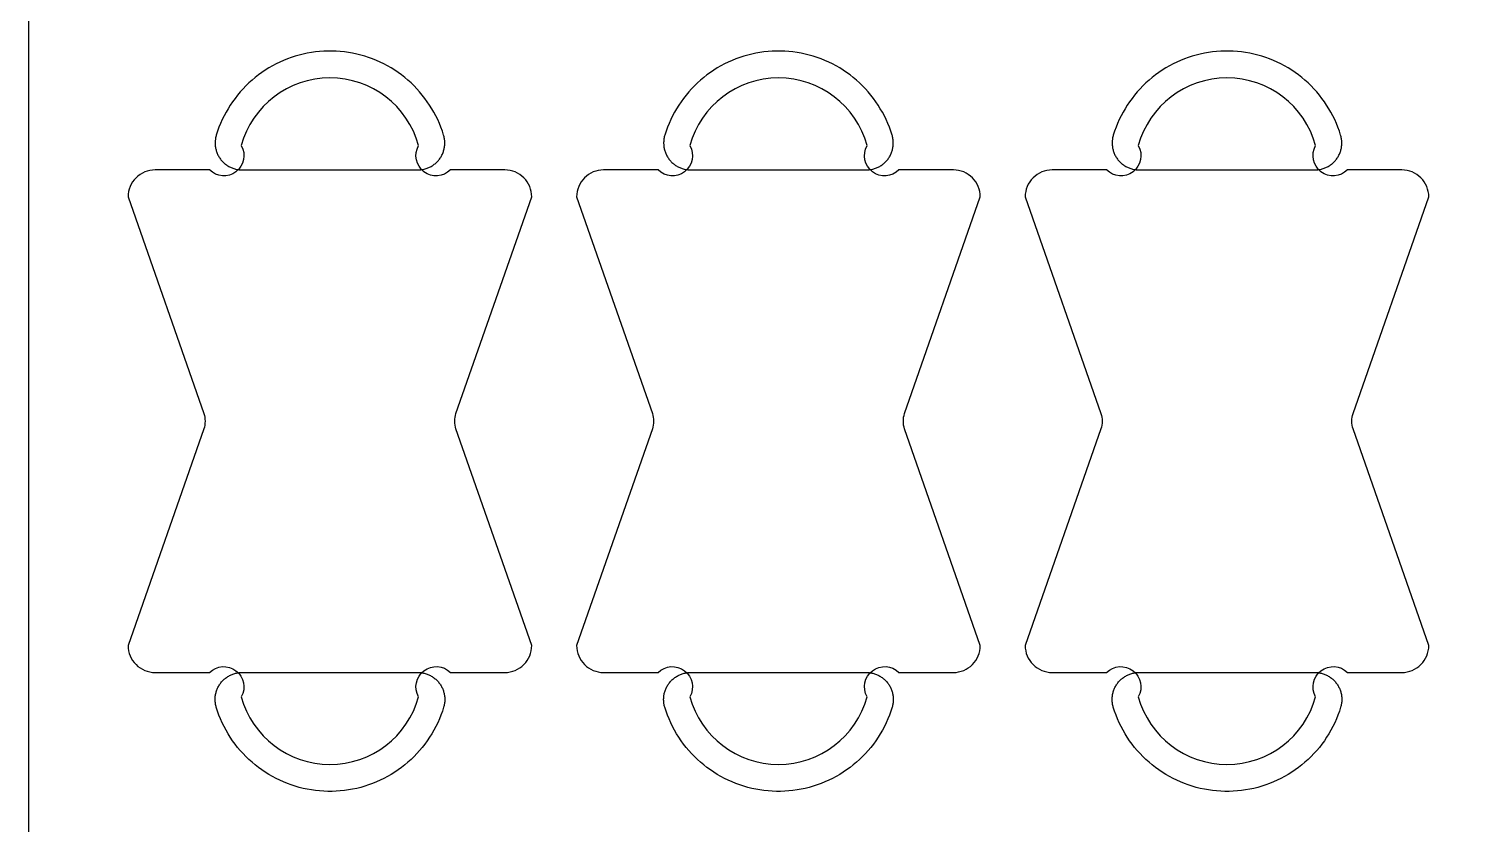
# Model space of a CAD drawing. Extents: x 0 to 2440, y -2 to 1220.
# Drawn here: x 0 to 318.4, y 345.1 to 522.5 of the extents above; entities that cross this region are included whole.
import ezdxf

# ---------------------------------------------------------------- set-up
doc = ezdxf.new("R2010")
doc.units = 0
for name, color, linetype in [('0_SHEET_SPRUCEPLY_2440X122', 1, 'CONTINUOUS'), ('4_ANYTOOL_CUTTHROUGH_OUTSI', 5, 'CONTINUOUS'), ('5_ANYTOOL_HALF_MILL_9MM_IN', 3, 'CONTINUOUS')]:
    doc.layers.add(name, color=color, linetype=linetype)

msp = doc.modelspace()

# ---------------------------------------------------------------- linework, layer by layer
at = {"layer": '0_SHEET_SPRUCEPLY_2440X122'}
msp.add_lwpolyline([(0, 1220), (0, 0), (2440, 0), (2440, 1220)], close=True, dxfattribs=at)
at = {"layer": '4_ANYTOOL_CUTTHROUGH_OUTSI'}
for points in [[(94.07, 379), (106.2, 379, 0.414214), (112.2, 385), (95.3, 433.28, -0.146089), (95.3, 436.72), (112.2, 485, 0.414214), (106.2, 491), (94.07, 491, -0.874623), (86.97, 496.41, 0.763104), (47.43, 496.41, -0.874623), (40.34, 491), (28.2, 491, 0.414214), (22.2, 485), (39.1, 436.72, -0.146089), (39.1, 433.28), (22.2, 385, 0.414214), (28.2, 379), (40.34, 379, -0.874623), (47.43, 373.59, 0.763104), (86.97, 373.59, -0.874623)], [(194.07, 379), (206.2, 379, 0.414214), (212.2, 385), (195.3, 433.28, -0.146089), (195.3, 436.72), (212.2, 485, 0.414214), (206.2, 491), (194.07, 491, -0.874623), (186.97, 496.41, 0.763104), (147.43, 496.41, -0.874623), (140.34, 491), (128.2, 491, 0.414214), (122.2, 485), (139.1, 436.72, -0.146089), (139.1, 433.28), (122.2, 385, 0.414214), (128.2, 379), (140.34, 379, -0.874623), (147.43, 373.59, 0.763104), (186.97, 373.59, -0.874623)], [(294.07, 379), (306.2, 379, 0.414214), (312.2, 385), (295.3, 433.28, -0.146089), (295.3, 436.72), (312.2, 485, 0.414214), (306.2, 491), (294.07, 491, -0.874623), (286.97, 496.41, 0.763104), (247.43, 496.41, -0.874623), (240.34, 491), (228.2, 491, 0.414214), (222.2, 485), (239.1, 436.72, -0.146089), (239.1, 433.28), (222.2, 385, 0.414214), (228.2, 379), (240.34, 379, -0.874623), (247.43, 373.59, 0.763104), (286.97, 373.59, -0.874623)]]:
    msp.add_lwpolyline(points, format="xyb", close=True, dxfattribs=at)
at = {"layer": '5_ANYTOOL_HALF_MILL_9MM_IN'}
for points in [[(41.86, 498.76), (41.8, 498.56), (41.75, 498.36), (41.71, 498.15), (41.67, 497.95), (41.65, 497.74), (41.62, 497.54), (41.61, 497.33), (41.6, 497.12), (41.6, 496.91), (41.61, 496.71), (41.62, 496.5), (41.64, 496.29), (41.67, 496.09), (41.7, 495.88), (41.75, 495.68), (41.8, 495.48), (41.85, 495.28), (41.91, 495.08), (41.98, 494.89), (42.06, 494.69), (42.14, 494.5), (42.23, 494.32), (42.33, 494.13), (42.43, 493.95), (42.54, 493.77), (42.66, 493.6), (42.78, 493.43), (42.9, 493.27), (43.03, 493.11), (43.17, 492.95), (43.31, 492.8), (43.46, 492.65), (43.61, 492.51), (43.77, 492.38), (43.93, 492.25), (44.1, 492.13), (44.27, 492.01), (44.45, 491.9), (44.62, 491.79), (44.81, 491.69), (44.99, 491.6), (45.18, 491.51), (45.37, 491.43), (45.57, 491.36), (45.76, 491.29), (45.96, 491.23), (46.16, 491.18), (46.36, 491.13), (46.57, 491.09), (46.77, 491.06), (46.98, 491.03), (47.18, 491.01), (47.39, 491), (47.6, 491), (86.8, 491), (87.01, 491), (87.22, 491.01), (87.43, 491.03), (87.63, 491.06), (87.84, 491.09), (88.04, 491.13), (88.24, 491.18), (88.44, 491.23), (88.64, 491.29), (88.84, 491.36), (89.03, 491.43), (89.22, 491.51), (89.41, 491.6), (89.6, 491.69), (89.78, 491.79), (89.96, 491.9), (90.13, 492.01), (90.3, 492.13), (90.47, 492.25), (90.63, 492.38), (90.79, 492.51), (90.94, 492.65), (91.09, 492.8), (91.23, 492.95), (91.37, 493.11), (91.5, 493.27), (91.63, 493.43), (91.75, 493.6), (91.86, 493.77), (91.97, 493.95), (92.07, 494.13), (92.17, 494.32), (92.26, 494.5), (92.34, 494.69), (92.42, 494.89), (92.49, 495.08), (92.55, 495.28), (92.61, 495.48), (92.66, 495.68), (92.7, 495.88), (92.73, 496.09), (92.76, 496.29), (92.78, 496.5), (92.8, 496.71), (92.8, 496.91), (92.8, 497.12), (92.79, 497.33), (92.78, 497.54), (92.76, 497.74), (92.73, 497.95), (92.69, 498.15), (92.65, 498.36), (92.6, 498.56), (92.54, 498.76), (92.26, 499.64), (91.94, 500.5), (91.59, 501.36), (91.22, 502.21), (90.81, 503.04), (90.38, 503.85), (89.91, 504.65), (89.42, 505.44), (88.91, 506.21), (88.36, 506.95), (87.79, 507.68), (87.2, 508.39), (86.58, 509.08), (85.94, 509.74), (85.27, 510.38), (84.58, 511), (83.87, 511.6), (83.15, 512.17), (82.4, 512.71), (81.63, 513.23), (80.85, 513.72), (80.05, 514.18), (79.23, 514.61), (78.4, 515.02), (77.55, 515.39), (76.7, 515.74), (75.83, 516.06), (74.95, 516.34), (74.06, 516.6), (73.16, 516.82), (72.26, 517.01), (71.35, 517.17), (70.43, 517.3), (69.51, 517.4), (68.59, 517.46), (67.66, 517.5), (66.74, 517.5), (65.81, 517.46), (64.89, 517.4), (63.97, 517.3), (63.06, 517.17), (62.15, 517.01), (61.24, 516.82), (60.34, 516.6), (59.46, 516.34), (58.58, 516.06), (57.71, 515.74), (56.85, 515.39), (56, 515.02), (55.17, 514.61), (54.36, 514.18), (53.56, 513.72), (52.77, 513.23), (52.01, 512.71), (51.26, 512.17), (50.53, 511.6), (49.82, 511), (49.13, 510.38), (48.47, 509.74), (47.82, 509.08), (47.21, 508.39), (46.61, 507.68), (46.04, 506.95), (45.5, 506.21), (44.98, 505.44), (44.49, 504.65), (44.03, 503.85), (43.59, 503.04), (43.19, 502.21), (42.81, 501.36), (42.46, 500.5), (42.15, 499.64)], [(141.86, 498.76), (141.8, 498.56), (141.75, 498.36), (141.71, 498.15), (141.67, 497.95), (141.65, 497.74), (141.62, 497.54), (141.61, 497.33), (141.6, 497.12), (141.6, 496.91), (141.61, 496.71), (141.62, 496.5), (141.64, 496.29), (141.67, 496.09), (141.7, 495.88), (141.75, 495.68), (141.8, 495.48), (141.85, 495.28), (141.91, 495.08), (141.98, 494.89), (142.06, 494.69), (142.14, 494.5), (142.23, 494.32), (142.33, 494.13), (142.43, 493.95), (142.54, 493.77), (142.66, 493.6), (142.78, 493.43), (142.9, 493.27), (143.03, 493.11), (143.17, 492.95), (143.31, 492.8), (143.46, 492.65), (143.61, 492.51), (143.77, 492.38), (143.93, 492.25), (144.1, 492.13), (144.27, 492.01), (144.45, 491.9), (144.62, 491.79), (144.81, 491.69), (144.99, 491.6), (145.18, 491.51), (145.37, 491.43), (145.57, 491.36), (145.76, 491.29), (145.96, 491.23), (146.16, 491.18), (146.36, 491.13), (146.57, 491.09), (146.77, 491.06), (146.98, 491.03), (147.18, 491.01), (147.39, 491), (147.6, 491), (186.8, 491), (187.01, 491), (187.22, 491.01), (187.43, 491.03), (187.63, 491.06), (187.84, 491.09), (188.04, 491.13), (188.24, 491.18), (188.44, 491.23), (188.64, 491.29), (188.84, 491.36), (189.03, 491.43), (189.22, 491.51), (189.41, 491.6), (189.6, 491.69), (189.78, 491.79), (189.96, 491.9), (190.13, 492.01), (190.3, 492.13), (190.47, 492.25), (190.63, 492.38), (190.79, 492.51), (190.94, 492.65), (191.09, 492.8), (191.23, 492.95), (191.37, 493.11), (191.5, 493.27), (191.63, 493.43), (191.75, 493.6), (191.86, 493.77), (191.97, 493.95), (192.07, 494.13), (192.17, 494.32), (192.26, 494.5), (192.34, 494.69), (192.42, 494.89), (192.49, 495.08), (192.55, 495.28), (192.61, 495.48), (192.66, 495.68), (192.7, 495.88), (192.73, 496.09), (192.76, 496.29), (192.78, 496.5), (192.8, 496.71), (192.8, 496.91), (192.8, 497.12), (192.79, 497.33), (192.78, 497.54), (192.76, 497.74), (192.73, 497.95), (192.69, 498.15), (192.65, 498.36), (192.6, 498.56), (192.54, 498.76), (192.26, 499.64), (191.94, 500.5), (191.59, 501.36), (191.22, 502.21), (190.81, 503.04), (190.38, 503.85), (189.91, 504.65), (189.42, 505.44), (188.91, 506.21), (188.36, 506.95), (187.79, 507.68), (187.2, 508.39), (186.58, 509.08), (185.94, 509.74), (185.27, 510.38), (184.58, 511), (183.87, 511.6), (183.15, 512.17), (182.4, 512.71), (181.63, 513.23), (180.85, 513.72), (180.05, 514.18), (179.23, 514.61), (178.4, 515.02), (177.55, 515.39), (176.7, 515.74), (175.83, 516.06), (174.95, 516.34), (174.06, 516.6), (173.16, 516.82), (172.26, 517.01), (171.35, 517.17), (170.43, 517.3), (169.51, 517.4), (168.59, 517.46), (167.66, 517.5), (166.74, 517.5), (165.81, 517.46), (164.89, 517.4), (163.97, 517.3), (163.06, 517.17), (162.15, 517.01), (161.24, 516.82), (160.34, 516.6), (159.46, 516.34), (158.58, 516.06), (157.71, 515.74), (156.85, 515.39), (156, 515.02), (155.17, 514.61), (154.36, 514.18), (153.56, 513.72), (152.77, 513.23), (152.01, 512.71), (151.26, 512.17), (150.53, 511.6), (149.82, 511), (149.13, 510.38), (148.47, 509.74), (147.82, 509.08), (147.21, 508.39), (146.61, 507.68), (146.04, 506.95), (145.5, 506.21), (144.98, 505.44), (144.49, 504.65), (144.03, 503.85), (143.59, 503.04), (143.19, 502.21), (142.81, 501.36), (142.46, 500.5), (142.15, 499.64)], [(241.86, 498.76), (241.8, 498.56), (241.75, 498.36), (241.71, 498.15), (241.67, 497.95), (241.65, 497.74), (241.62, 497.54), (241.61, 497.33), (241.6, 497.12), (241.6, 496.91), (241.61, 496.71), (241.62, 496.5), (241.64, 496.29), (241.67, 496.09), (241.7, 495.88), (241.75, 495.68), (241.8, 495.48), (241.85, 495.28), (241.91, 495.08), (241.98, 494.89), (242.06, 494.69), (242.14, 494.5), (242.23, 494.32), (242.33, 494.13), (242.43, 493.95), (242.54, 493.77), (242.66, 493.6), (242.78, 493.43), (242.9, 493.27), (243.03, 493.11), (243.17, 492.95), (243.31, 492.8), (243.46, 492.65), (243.61, 492.51), (243.77, 492.38), (243.93, 492.25), (244.1, 492.13), (244.27, 492.01), (244.45, 491.9), (244.62, 491.79), (244.81, 491.69), (244.99, 491.6), (245.18, 491.51), (245.37, 491.43), (245.57, 491.36), (245.76, 491.29), (245.96, 491.23), (246.16, 491.18), (246.36, 491.13), (246.57, 491.09), (246.77, 491.06), (246.98, 491.03), (247.18, 491.01), (247.39, 491), (247.6, 491), (286.8, 491), (287.01, 491), (287.22, 491.01), (287.43, 491.03), (287.63, 491.06), (287.84, 491.09), (288.04, 491.13), (288.24, 491.18), (288.44, 491.23), (288.64, 491.29), (288.84, 491.36), (289.03, 491.43), (289.22, 491.51), (289.41, 491.6), (289.6, 491.69), (289.78, 491.79), (289.96, 491.9), (290.13, 492.01), (290.3, 492.13), (290.47, 492.25), (290.63, 492.38), (290.79, 492.51), (290.94, 492.65), (291.09, 492.8), (291.23, 492.95), (291.37, 493.11), (291.5, 493.27), (291.63, 493.43), (291.75, 493.6), (291.86, 493.77), (291.97, 493.95), (292.07, 494.13), (292.17, 494.32), (292.26, 494.5), (292.34, 494.69), (292.42, 494.89), (292.49, 495.08), (292.55, 495.28), (292.61, 495.48), (292.66, 495.68), (292.7, 495.88), (292.73, 496.09), (292.76, 496.29), (292.78, 496.5), (292.8, 496.71), (292.8, 496.91), (292.8, 497.12), (292.79, 497.33), (292.78, 497.54), (292.76, 497.74), (292.73, 497.95), (292.69, 498.15), (292.65, 498.36), (292.6, 498.56), (292.54, 498.76), (292.26, 499.64), (291.94, 500.5), (291.59, 501.36), (291.22, 502.21), (290.81, 503.04), (290.38, 503.85), (289.91, 504.65), (289.42, 505.44), (288.91, 506.21), (288.36, 506.95), (287.79, 507.68), (287.2, 508.39), (286.58, 509.08), (285.94, 509.74), (285.27, 510.38), (284.58, 511), (283.87, 511.6), (283.15, 512.17), (282.4, 512.71), (281.63, 513.23), (280.85, 513.72), (280.05, 514.18), (279.23, 514.61), (278.4, 515.02), (277.55, 515.39), (276.7, 515.74), (275.83, 516.06), (274.95, 516.34), (274.06, 516.6), (273.16, 516.82), (272.26, 517.01), (271.35, 517.17), (270.43, 517.3), (269.51, 517.4), (268.59, 517.46), (267.66, 517.5), (266.74, 517.5), (265.81, 517.46), (264.89, 517.4), (263.97, 517.3), (263.06, 517.17), (262.15, 517.01), (261.24, 516.82), (260.34, 516.6), (259.46, 516.34), (258.58, 516.06), (257.71, 515.74), (256.85, 515.39), (256, 515.02), (255.17, 514.61), (254.36, 514.18), (253.56, 513.72), (252.77, 513.23), (252.01, 512.71), (251.26, 512.17), (250.53, 511.6), (249.82, 511), (249.13, 510.38), (248.47, 509.74), (247.82, 509.08), (247.21, 508.39), (246.61, 507.68), (246.04, 506.95), (245.5, 506.21), (244.98, 505.44), (244.49, 504.65), (244.03, 503.85), (243.59, 503.04), (243.19, 502.21), (242.81, 501.36), (242.46, 500.5), (242.15, 499.64)], [(41.86, 371.24), (41.8, 371.44), (41.75, 371.64), (41.71, 371.85), (41.67, 372.05), (41.65, 372.26), (41.62, 372.46), (41.61, 372.67), (41.6, 372.88), (41.6, 373.09), (41.61, 373.29), (41.62, 373.5), (41.64, 373.71), (41.67, 373.91), (41.7, 374.12), (41.75, 374.32), (41.8, 374.52), (41.85, 374.72), (41.91, 374.92), (41.98, 375.11), (42.06, 375.31), (42.14, 375.5), (42.23, 375.68), (42.33, 375.87), (42.43, 376.05), (42.54, 376.23), (42.66, 376.4), (42.78, 376.57), (42.9, 376.73), (43.03, 376.89), (43.17, 377.05), (43.31, 377.2), (43.46, 377.35), (43.61, 377.49), (43.77, 377.62), (43.93, 377.75), (44.1, 377.87), (44.27, 377.99), (44.45, 378.1), (44.62, 378.21), (44.81, 378.31), (44.99, 378.4), (45.18, 378.49), (45.37, 378.57), (45.57, 378.64), (45.76, 378.71), (45.96, 378.77), (46.16, 378.82), (46.36, 378.87), (46.57, 378.91), (46.77, 378.94), (46.98, 378.97), (47.18, 378.99), (47.39, 379), (47.6, 379), (86.8, 379), (87.01, 379), (87.22, 378.99), (87.43, 378.97), (87.63, 378.94), (87.84, 378.91), (88.04, 378.87), (88.24, 378.82), (88.44, 378.77), (88.64, 378.71), (88.84, 378.64), (89.03, 378.57), (89.22, 378.49), (89.41, 378.4), (89.6, 378.31), (89.78, 378.21), (89.96, 378.1), (90.13, 377.99), (90.3, 377.87), (90.47, 377.75), (90.63, 377.62), (90.79, 377.49), (90.94, 377.35), (91.09, 377.2), (91.23, 377.05), (91.37, 376.89), (91.5, 376.73), (91.63, 376.57), (91.75, 376.4), (91.86, 376.23), (91.97, 376.05), (92.07, 375.87), (92.17, 375.68), (92.26, 375.5), (92.34, 375.31), (92.42, 375.11), (92.49, 374.92), (92.55, 374.72), (92.61, 374.52), (92.66, 374.32), (92.7, 374.12), (92.73, 373.91), (92.76, 373.71), (92.78, 373.5), (92.8, 373.29), (92.8, 373.09), (92.8, 372.88), (92.79, 372.67), (92.78, 372.46), (92.76, 372.26), (92.73, 372.05), (92.69, 371.85), (92.65, 371.64), (92.6, 371.44), (92.54, 371.24), (92.26, 370.36), (91.94, 369.5), (91.59, 368.64), (91.22, 367.79), (90.81, 366.96), (90.38, 366.15), (89.91, 365.35), (89.42, 364.56), (88.91, 363.79), (88.36, 363.05), (87.79, 362.32), (87.2, 361.61), (86.58, 360.92), (85.94, 360.26), (85.27, 359.62), (84.58, 359), (83.87, 358.4), (83.15, 357.83), (82.4, 357.29), (81.63, 356.77), (80.85, 356.28), (80.05, 355.82), (79.23, 355.39), (78.4, 354.98), (77.55, 354.61), (76.7, 354.26), (75.83, 353.94), (74.95, 353.66), (74.06, 353.4), (73.16, 353.18), (72.26, 352.99), (71.35, 352.83), (70.43, 352.7), (69.51, 352.6), (68.59, 352.54), (67.66, 352.5), (66.74, 352.5), (65.81, 352.54), (64.89, 352.6), (63.97, 352.7), (63.06, 352.83), (62.15, 352.99), (61.24, 353.18), (60.34, 353.4), (59.46, 353.66), (58.58, 353.94), (57.71, 354.26), (56.85, 354.61), (56, 354.98), (55.17, 355.39), (54.36, 355.82), (53.56, 356.28), (52.77, 356.77), (52.01, 357.29), (51.26, 357.83), (50.53, 358.4), (49.82, 359), (49.13, 359.62), (48.47, 360.26), (47.82, 360.92), (47.21, 361.61), (46.61, 362.32), (46.04, 363.05), (45.5, 363.79), (44.98, 364.56), (44.49, 365.35), (44.03, 366.15), (43.59, 366.96), (43.19, 367.79), (42.81, 368.64), (42.46, 369.5), (42.15, 370.36)], [(141.86, 371.24), (141.8, 371.44), (141.75, 371.64), (141.71, 371.85), (141.67, 372.05), (141.65, 372.26), (141.62, 372.46), (141.61, 372.67), (141.6, 372.88), (141.6, 373.09), (141.61, 373.29), (141.62, 373.5), (141.64, 373.71), (141.67, 373.91), (141.7, 374.12), (141.75, 374.32), (141.8, 374.52), (141.85, 374.72), (141.91, 374.92), (141.98, 375.11), (142.06, 375.31), (142.14, 375.5), (142.23, 375.68), (142.33, 375.87), (142.43, 376.05), (142.54, 376.23), (142.66, 376.4), (142.78, 376.57), (142.9, 376.73), (143.03, 376.89), (143.17, 377.05), (143.31, 377.2), (143.46, 377.35), (143.61, 377.49), (143.77, 377.62), (143.93, 377.75), (144.1, 377.87), (144.27, 377.99), (144.45, 378.1), (144.62, 378.21), (144.81, 378.31), (144.99, 378.4), (145.18, 378.49), (145.37, 378.57), (145.57, 378.64), (145.76, 378.71), (145.96, 378.77), (146.16, 378.82), (146.36, 378.87), (146.57, 378.91), (146.77, 378.94), (146.98, 378.97), (147.18, 378.99), (147.39, 379), (147.6, 379), (186.8, 379), (187.01, 379), (187.22, 378.99), (187.43, 378.97), (187.63, 378.94), (187.84, 378.91), (188.04, 378.87), (188.24, 378.82), (188.44, 378.77), (188.64, 378.71), (188.84, 378.64), (189.03, 378.57), (189.22, 378.49), (189.41, 378.4), (189.6, 378.31), (189.78, 378.21), (189.96, 378.1), (190.13, 377.99), (190.3, 377.87), (190.47, 377.75), (190.63, 377.62), (190.79, 377.49), (190.94, 377.35), (191.09, 377.2), (191.23, 377.05), (191.37, 376.89), (191.5, 376.73), (191.63, 376.57), (191.75, 376.4), (191.86, 376.23), (191.97, 376.05), (192.07, 375.87), (192.17, 375.68), (192.26, 375.5), (192.34, 375.31), (192.42, 375.11), (192.49, 374.92), (192.55, 374.72), (192.61, 374.52), (192.66, 374.32), (192.7, 374.12), (192.73, 373.91), (192.76, 373.71), (192.78, 373.5), (192.8, 373.29), (192.8, 373.09), (192.8, 372.88), (192.79, 372.67), (192.78, 372.46), (192.76, 372.26), (192.73, 372.05), (192.69, 371.85), (192.65, 371.64), (192.6, 371.44), (192.54, 371.24), (192.26, 370.36), (191.94, 369.5), (191.59, 368.64), (191.22, 367.79), (190.81, 366.96), (190.38, 366.15), (189.91, 365.35), (189.42, 364.56), (188.91, 363.79), (188.36, 363.05), (187.79, 362.32), (187.2, 361.61), (186.58, 360.92), (185.94, 360.26), (185.27, 359.62), (184.58, 359), (183.87, 358.4), (183.15, 357.83), (182.4, 357.29), (181.63, 356.77), (180.85, 356.28), (180.05, 355.82), (179.23, 355.39), (178.4, 354.98), (177.55, 354.61), (176.7, 354.26), (175.83, 353.94), (174.95, 353.66), (174.06, 353.4), (173.16, 353.18), (172.26, 352.99), (171.35, 352.83), (170.43, 352.7), (169.51, 352.6), (168.59, 352.54), (167.66, 352.5), (166.74, 352.5), (165.81, 352.54), (164.89, 352.6), (163.97, 352.7), (163.06, 352.83), (162.15, 352.99), (161.24, 353.18), (160.34, 353.4), (159.46, 353.66), (158.58, 353.94), (157.71, 354.26), (156.85, 354.61), (156, 354.98), (155.17, 355.39), (154.36, 355.82), (153.56, 356.28), (152.77, 356.77), (152.01, 357.29), (151.26, 357.83), (150.53, 358.4), (149.82, 359), (149.13, 359.62), (148.47, 360.26), (147.82, 360.92), (147.21, 361.61), (146.61, 362.32), (146.04, 363.05), (145.5, 363.79), (144.98, 364.56), (144.49, 365.35), (144.03, 366.15), (143.59, 366.96), (143.19, 367.79), (142.81, 368.64), (142.46, 369.5), (142.15, 370.36)], [(241.86, 371.24), (241.8, 371.44), (241.75, 371.64), (241.71, 371.85), (241.67, 372.05), (241.65, 372.26), (241.62, 372.46), (241.61, 372.67), (241.6, 372.88), (241.6, 373.09), (241.61, 373.29), (241.62, 373.5), (241.64, 373.71), (241.67, 373.91), (241.7, 374.12), (241.75, 374.32), (241.8, 374.52), (241.85, 374.72), (241.91, 374.92), (241.98, 375.11), (242.06, 375.31), (242.14, 375.5), (242.23, 375.68), (242.33, 375.87), (242.43, 376.05), (242.54, 376.23), (242.66, 376.4), (242.78, 376.57), (242.9, 376.73), (243.03, 376.89), (243.17, 377.05), (243.31, 377.2), (243.46, 377.35), (243.61, 377.49), (243.77, 377.62), (243.93, 377.75), (244.1, 377.87), (244.27, 377.99), (244.45, 378.1), (244.62, 378.21), (244.81, 378.31), (244.99, 378.4), (245.18, 378.49), (245.37, 378.57), (245.57, 378.64), (245.76, 378.71), (245.96, 378.77), (246.16, 378.82), (246.36, 378.87), (246.57, 378.91), (246.77, 378.94), (246.98, 378.97), (247.18, 378.99), (247.39, 379), (247.6, 379), (286.8, 379), (287.01, 379), (287.22, 378.99), (287.43, 378.97), (287.63, 378.94), (287.84, 378.91), (288.04, 378.87), (288.24, 378.82), (288.44, 378.77), (288.64, 378.71), (288.84, 378.64), (289.03, 378.57), (289.22, 378.49), (289.41, 378.4), (289.6, 378.31), (289.78, 378.21), (289.96, 378.1), (290.13, 377.99), (290.3, 377.87), (290.47, 377.75), (290.63, 377.62), (290.79, 377.49), (290.94, 377.35), (291.09, 377.2), (291.23, 377.05), (291.37, 376.89), (291.5, 376.73), (291.63, 376.57), (291.75, 376.4), (291.86, 376.23), (291.97, 376.05), (292.07, 375.87), (292.17, 375.68), (292.26, 375.5), (292.34, 375.31), (292.42, 375.11), (292.49, 374.92), (292.55, 374.72), (292.61, 374.52), (292.66, 374.32), (292.7, 374.12), (292.73, 373.91), (292.76, 373.71), (292.78, 373.5), (292.8, 373.29), (292.8, 373.09), (292.8, 372.88), (292.79, 372.67), (292.78, 372.46), (292.76, 372.26), (292.73, 372.05), (292.69, 371.85), (292.65, 371.64), (292.6, 371.44), (292.54, 371.24), (292.26, 370.36), (291.94, 369.5), (291.59, 368.64), (291.22, 367.79), (290.81, 366.96), (290.38, 366.15), (289.91, 365.35), (289.42, 364.56), (288.91, 363.79), (288.36, 363.05), (287.79, 362.32), (287.2, 361.61), (286.58, 360.92), (285.94, 360.26), (285.27, 359.62), (284.58, 359), (283.87, 358.4), (283.15, 357.83), (282.4, 357.29), (281.63, 356.77), (280.85, 356.28), (280.05, 355.82), (279.23, 355.39), (278.4, 354.98), (277.55, 354.61), (276.7, 354.26), (275.83, 353.94), (274.95, 353.66), (274.06, 353.4), (273.16, 353.18), (272.26, 352.99), (271.35, 352.83), (270.43, 352.7), (269.51, 352.6), (268.59, 352.54), (267.66, 352.5), (266.74, 352.5), (265.81, 352.54), (264.89, 352.6), (263.97, 352.7), (263.06, 352.83), (262.15, 352.99), (261.24, 353.18), (260.34, 353.4), (259.46, 353.66), (258.58, 353.94), (257.71, 354.26), (256.85, 354.61), (256, 354.98), (255.17, 355.39), (254.36, 355.82), (253.56, 356.28), (252.77, 356.77), (252.01, 357.29), (251.26, 357.83), (250.53, 358.4), (249.82, 359), (249.13, 359.62), (248.47, 360.26), (247.82, 360.92), (247.21, 361.61), (246.61, 362.32), (246.04, 363.05), (245.5, 363.79), (244.98, 364.56), (244.49, 365.35), (244.03, 366.15), (243.59, 366.96), (243.19, 367.79), (242.81, 368.64), (242.46, 369.5), (242.15, 370.36)]]:
    msp.add_lwpolyline(points, close=True, dxfattribs=at)

doc.saveas('drawing.dxf')
